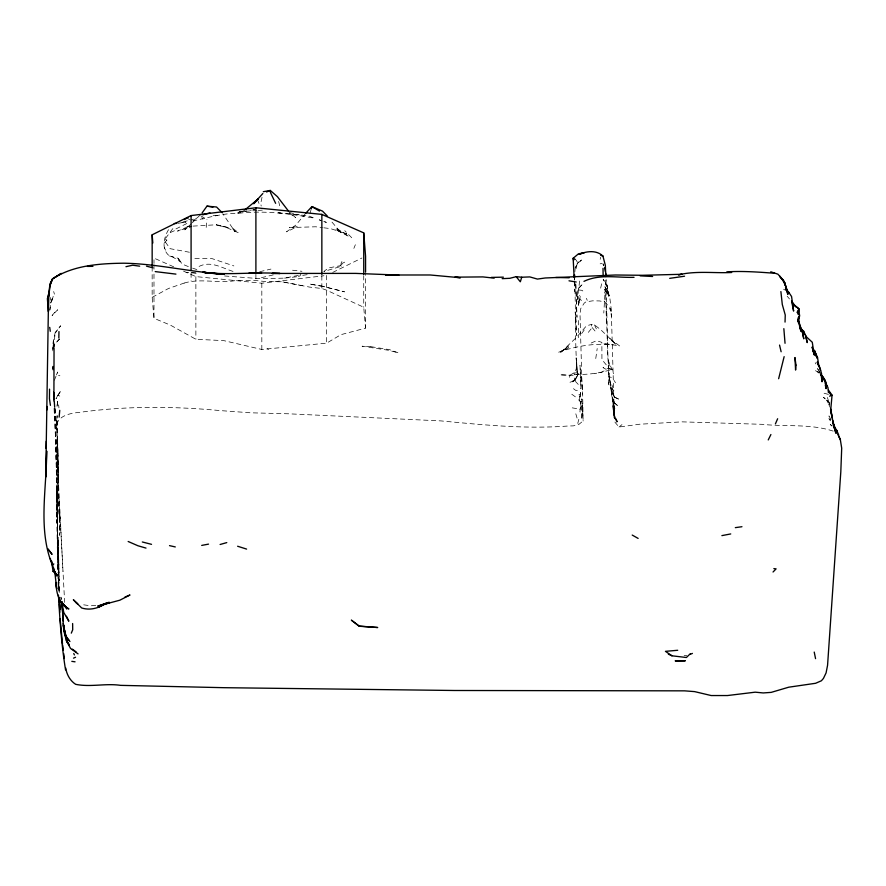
<?xml version="1.0" encoding="UTF-8"?>
<svg xmlns="http://www.w3.org/2000/svg" width="886" height="886" viewBox="0 0 886 886"><rect width="100%" height="100%" fill="white"/><g stroke="black" fill="none" stroke-linecap="round" stroke-linejoin="round"><path stroke-width="0.66" stroke-dasharray="4.43 3.32" d="M582.379 389.087L581.316 374.955L582.678 394.17L583.11 420.883L578.669 424.593L573.286 425.878L567.893 426.011C525.298 429.245 483.191 424.881 440.94 420.905L287.828 413.773L250.816 412.81L220.082 410.583C173.147 406.176 125.823 405.877 79.076 412.444C69.219 413.164 53.991 416.686 56.959 430.153M606.323 323.124L606.345 309.458L607.663 354.799L609.535 381.301L608.394 384.026L611.639 388.876L616.191 392.952M57.247 546.618L57.978 569.72L57.058 490.844L56.748 522.485L57.058 490.844L58.133 572.146M56.837 510.292C59.406 478.761 57.114 447.087 57.136 415.578L56.914 426.853M614.053 417.815L611.672 392.398L613.455 404.592L614.829 408.213L614.397 411.148L613.267 410.882L612.902 402.92L614.053 417.815L617.642 421.88L616.656 422.345L614.784 415.733L617.642 421.88M57.989 487.189L58.199 461.695L58.033 479.149M53.47 347.345L55.342 331.918L53.116 342.14L52.861 350.867M56.759 519.262L57.535 554.271M581.869 418.38L582.146 404.282L581.869 418.38L583.11 420.883M53.946 398.224L54.046 394.004L53.825 401.524M833.139 431.105C810.391 423.541 785.505 426.886 761.971 424.316L682.198 421.858L639.703 424.217L619.059 427.019L615.05 422.367L614.33 415.755L611.484 316.712L610.587 308.173L611.418 316.191L611.207 308.893L609.59 296.101L607.342 290.32L609.203 297.718L606.999 290.486M579.887 409.631L580.828 406.94L581.017 401.026L579.92 411.802L582.899 415.002L582.323 415.966L581.814 398.833L582.899 415.002M580.197 296.212L579.245 303.521L580.197 296.212L579.533 295.282M574.626 281.427C576.11 312.813 574.593 344.189 577.45 375.509L575.335 380.504L569.587 382.387L574.815 380.05L577.45 375.509L577.151 368.332L576.808 376.86L572.378 382.099L574.815 380.05L577.45 375.509L576.144 357.844L576.963 367.911L576.664 361.898L576.188 369.252L573.729 372.951L570.097 375.221L559.742 374.822L572.245 375.343L579.001 373.958L574.394 374.335C587.329 374.922 600.055 373.283 612.248 369.285L602.967 367.601L606.578 369.606L601.428 372.308L595.015 373.515M578.403 288.958L577.849 299.723L577.163 289.822L582.844 283.808L577.163 289.822L581.947 290.309L584.062 291.937M52.927 349.627L53.437 340.933L52.994 348.353M608.394 384.026L608.926 376.284L608.228 365.663M605.337 287.308L603.787 313.035M574.87 271.78L575.235 267.583M206.194 227.414L206.959 219.584M579.112 285.447L579.677 280.054L578.624 278.536M583.077 421.005L583.132 420.429M353.857 248.39L355.364 244.735M57.512 401.978L56.87 407.604L57.668 401.391L57.645 404.337L58.709 405.456L58.941 407.881M579.344 400.572L580.552 392.708L579.344 400.572L580.729 402.632L580.828 406.94M49.904 309.801L50.568 304.718L49.793 310.344M576.398 268.425L576.897 264.626L581.504 259.986L577.096 263.519L579.112 261.78L575.18 267.926L576.897 264.626M52.008 300.62L53.282 296.068L50.181 304.507L52.318 298.427M595.757 358.542L597.197 348.541M580.552 392.708L579.4 400.295L578.447 399.885M53.847 348.32L54.467 344.421L59.561 338.973M284.572 278.115L298.416 276.587L298.637 275.325L284.572 278.115L261.038 278.769L222.187 275.779M168.517 229.707C163.81 237.526 161.008 249.475 169.503 255.976L172.87 257.084L180.799 261.957L181.885 263.973L190.136 267.328M53.548 348.94L54.467 344.421L59.462 339.105M262.023 197.312L260.683 203.625L261.215 206.017M340.667 265.634L341.464 261.868L345.019 261.99L342.151 263.408L341.232 266.309L323.844 271.493L328.518 267.949L340.667 265.634L341.232 266.309M600.653 288.149L602.258 280.94M600.187 259.299L600.653 257.294M578.835 419.333L577.772 423.286L578.425 423.873M309.923 213.792L310.92 210.192M569.465 377.325L570.097 375.221M611.639 388.876L612.547 386.54L609.479 379.186L608.649 371.91L609.479 379.186M54.334 380.338L57.69 372.031L55.818 376.196M298.416 276.587L300.088 275.79L301.484 272.412M192.55 220.979C207.701 217.845 222.84 213.094 238.733 213.249L239.574 211.665L256.951 210.503M163.999 243.451L166.856 240.084L164.84 239.286L172.87 228.577L175.173 229.308L188.607 222.63M581.659 333.579L585.79 327.798M588.326 332.372L592.18 327.565L591.261 324.486L586.454 325.849L576.144 337.754L560.949 352.196L569.1 345.64L560.461 352.207L568.734 347.7L558.59 352.229C577.849 345.451 599.39 342.018 619.624 345.95L609.502 338.308L616.534 344.842L600.664 329.647L594.484 324.896L591.261 324.486M305.736 213.249L295.891 225.055L286.477 231.855L297.175 226.716L289.312 227.58L315.704 226.783L322.471 227.624M200.38 214.744L192.284 222.774M278.348 212.806L308.228 215.763L314.464 218.222C289.534 213.57 264.061 210.325 238.733 213.249M191.354 223.66L184.809 229.851L188.751 226.395L177.477 231.102L191.498 226.727M621.972 424.615L619.059 427.019M193.248 220.714L199.25 216.217M237.315 213.172L239.574 211.665L240.87 212.795M152.159 266.841L152.159 297.342L153.987 318.318L170.311 325.073L195.872 339.283L223.826 340.634L261.824 349.472L326.635 343.148L340.944 334.664L365.564 328.13L365.564 273.553M152.159 297.342L168.517 288.482L184.177 283.077M332.715 272.423L361.909 258.003M591.217 342.993L596.61 340.678L601.86 342.384L601.937 359.583L609.203 368.454L612.37 370.005L613.5 373.759M244.802 210.281L239.951 212.275L251.469 210.048M170.367 232.509L175.672 230.183L175.173 229.308M184.188 283.077C200.568 278.082 218.344 283.62 235.189 280.64L255.899 280.552L266.154 281.626L281.826 281.759L309.613 287.097L321.851 288.504L326.181 290.021L363.736 307.243L365.564 328.13M600.143 263.851L601.815 263.386M183.037 221.954L193.558 219.185M259.753 271.714L270.95 269.078M261.425 277.683L274.837 274.516M578.879 394.802L580.075 394.536M199.095 266.398C211.998 260.03 223.593 269.278 235.798 272.157M252.743 209.805L255.301 209.317L252.654 209.517M307.132 274.671L300.088 275.79M177.776 223.338L185.905 222.076L180.711 222.718M684.136 655.718L686.772 655.385M183.557 271.16L195.872 276.598L261.824 283.221L323.933 275.745M95.777 605.304L90.671 605.825L82.154 604.606M213.105 215.719L217.513 215.364M258.291 210.414L262.3 210.148M191.431 226.107L186.204 226.462L191.664 226.185M193.026 226.107L215.198 224.845L229.684 227.935L216.295 224.634L226.694 227.647L238.633 232.841L231.733 227.514L235 231.722L222.796 213.714M576.033 372.917L573.729 372.951L575.103 375.387L574.626 379.518L575.335 380.504L574.815 380.05M169.503 255.976L178.053 258.236L180.799 261.957M194.854 258.468L212.186 258.668L233.86 265.922M196.238 273.132L186.071 272.312L195.983 272.977M609.623 344.322L602.945 343.735L613.178 344.632M577.34 390.338L575.512 390.294L573.441 388.622M292.59 270.219L301.949 271.293M282.977 281.969L304.485 286.112M323.833 227.802L330.6 228.643L346.758 233.871L335.096 229.385L348.973 236.496L335.916 227.846L341.387 233.162L331.353 221.356M572.267 407.859L577.085 408.667M58.52 375.531L59.905 375.775M608.903 376.893L611.362 377.347M611.118 311.739L608.472 306.102L604.728 301.882L599.434 300.93L592.712 300.83L585.934 301.882L584.239 303.101L580.695 308.682L580.009 314.043L581.958 383.273M189.382 252.233L170.123 248.689L164.918 241.38M289.257 212.485L299.512 214.944M824.102 393.251L828.897 394.514M267.14 348.741L268.58 349.294M280.962 213.183L278.691 212.452L279.134 213.039M192.65 268.17L198.94 270.252M323.755 221.5L326.38 222.375L319.248 219.839L322.449 221.068M165.25 239.541L166.856 240.084M58.52 395.533L59.772 396.075M173.7 266.808L153.987 258.103L153.987 263.452M819.373 372.74L814.865 370.359L819.085 372.629M579.4 299.235L581.593 300.387M787.488 291.35L783.445 289.124L785.384 290.453M820.048 373.128L817.767 371.821L819.572 373.748M611.019 388.788L613.112 389.984L610.1 383.804L613.234 395.256L614.906 397.437L619.901 399.752L612.625 395.987L614.906 397.437L611.395 390.604L610.144 381.91L611.672 395.344L614.829 408.213M204.644 218.111L200.258 215.464L202.938 219.252M571.802 394.237L575.778 397.127M187.467 218.288L189.659 219.695M289.069 212.972L295.625 217.701L290.276 212.762M829.54 404.935L829.063 402.31L823.459 397.282L829.063 402.31L830.226 406.995M351.731 237.736L344.743 230.681M832.02 426.066L830.26 424.416L832.12 426.155M818.299 369.473L817.457 368.642L819.605 371.766M787.145 296.179L789.481 298.947M592.18 327.565L596.466 332.726M575.391 381.379L578.248 384.413M607.342 290.32L604.33 286.267L607.741 290.896L608.483 295.559L607.22 286.134L603.167 279.256L607.22 286.134L608.206 294.241L606.389 279.71M604.097 301.019L604.728 301.882M830.525 420.839L828.953 418.646L830.381 420.684M178.053 258.236L181.885 263.973M818.985 370.558L821.034 373.848M614.22 380.592L615.46 382.741M576.166 260.119L577.362 262.19M830.924 419.488L828.942 415.944L830.924 419.554M612.37 370.005L608.737 362.319L609.424 366.649L607.918 355.74L605.958 279.212M815.209 362.739L815.851 363.925M604.507 292.247L606.035 295.304M830.514 408.169L826.738 400.118L829.573 405.998M594.484 324.896L596.61 329.426M577.052 418.07L575.512 412.821M164.242 247.305L165.538 250.217M603.798 265.7L602.923 263.674L603.72 266.221M257.328 199.361L259.941 205.685M586.41 298.283L587.241 300.376M827.347 397.46L829.063 402.31M53.681 291.56L54.411 294.163M616.656 422.345L614.408 413.784L613.5 404.415L614.33 415.755M278.636 201.476L280.164 207.501M613.267 410.882L614.087 414.87M612.835 392.996L613.234 395.256M61.333 599.578L60.935 597.142L61.344 599.656M578.126 301.03L578.901 306.877L577.727 295.835L578.392 302.968M608.926 376.284L609.535 381.301M576.055 321.751L575.191 311.839L576.553 335.462L575.623 316.634M575.745 283.708L576.985 317.299L575.745 283.31M55.32 408.612L57.114 432.889L59.716 535.388L59.218 510.956L59.572 522.164L55.929 457.719L54.666 408.701M49.815 327.034L50.28 333.18L49.815 326.546M50.347 297.474L50.524 300.144M582.124 385.432L582.678 394.17M54.722 408.435L62.984 571.282M574.372 281.338L574.793 291.416L574.604 281.139M53.669 391.435L54.135 399.232L53.836 392.675M60.702 528.588L64.656 602.425M58.985 498.763L60.802 530.249M54.644 408.601L55.076 416.664M54.146 392.365L54.434 397.892M54.611 408.247L54.877 413.397L54.677 408.081M53.791 391.435L54.19 399.398M55.541 432.213L56.604 453.3L57.103 503.314L56.217 445.448L56.604 453.3M58.243 472.537L57.036 434.295M54.057 392.188L54.367 400.084M59.229 592.546L58.786 581.958L59.096 592.701M54.079 408.446L55.641 440.264L58.487 575.003M58.587 577.672L59.107 592.38M57.446 449.601L57.745 458.427M52.639 366.837L52.728 369.362M58.421 576.963L58.919 592.18M56.682 420.152L57.047 434.716M605.326 279.976L606.334 318.75M57.069 508.675L59.107 592.568M53.802 400.35L53.614 391.712M574.538 277.396L574.604 280.087M574.527 277.285L574.582 279.854M57.789 564.725L57.933 572.954M57.955 574.327L58.144 585.303M53.094 366.56L53.149 370.492M53.127 366.317L53.16 369.019M578.436 320.499L578.558 337.721M53.138 365.929L53.127 369.274M363.736 275.612L363.736 307.243M326.635 275.424L326.635 343.148M321.851 275.812L321.851 288.504M261.824 283.221L261.824 349.472M255.899 274.35L255.899 280.552M195.872 276.598L195.872 339.283M191.088 272.988L191.088 280.995M153.987 264.781L153.987 270.119M153.987 274.128L153.987 318.318M57.856 395.222L56.051 398.689L61.068 390.372L57.856 395.222M56.438 331.286L55.386 332.748L60.636 325.771L56.438 331.286M54.467 312.736L52.086 315.527L57.656 309.79L54.467 312.736M370.813 346.67L362.108 346.216L388.577 350.28L398.545 352.916L389.486 349.638L370.813 346.67M322.382 286.267L309.358 283.974L322.382 286.267M331.84 288.581L322.216 286.244L344.543 291.837L331.84 288.581M617.32 405.4L612.957 401.613L617.32 405.4M607.353 292.546L604.374 289.512L609.59 296.101L607.353 292.546M614.541 403.108L612.06 397.282L614.541 403.108M580.463 373.139L579.998 365.276L580.906 388.821L580.463 373.139M58.011 453.145L57.668 442.324L58.221 471.075L58.011 453.145M59.229 580.54L58.21 537.437L59.229 580.54"/><path stroke-width="1.33" d="M49.55 389.131L49.439 398.711L50.413 405.356M45.74 476.867L48.608 294.174L50.059 283.741L52.518 278.902C73.106 265.279 99.675 263.474 123.785 263.208C157.509 263.751 190.601 272.135 224.213 274.195L202.761 272.268L219.839 274.206M58.841 338.053L58.963 331.585M46.105 448.46L46.249 441.195M46.847 410.041L46.914 406.475M54.046 348.464L53.924 391.523M785.04 322.094L785.251 315.017L782.294 304.496L780.887 291.56M798.862 316.125L798.64 323.423L798.308 319.735M45.817 476.845L46.659 451.007C46.803 490.523 36.813 532.874 54.522 570.041L53.094 571.381L57.967 575.889L54.932 572.278M72.63 623.522L72.707 629.791L71.29 633.147M798.076 317.886L797.832 321.762L799.67 315.837L798.807 310.465M59.14 417.129L59.75 410.318M798.474 310.41L798.142 314.275L798.995 308.871L794.377 305.205L798.995 308.871L797.035 312.459M828.443 390.095L832.054 395.156L830.647 410.727L832.187 418.059L830.725 409.41M49.993 286.986L48.42 296.954L48.608 294.174L48.475 311.407M67.225 640.356L66.948 641.885L69.363 644.975C60.935 633.224 64.157 617.033 61.765 603.51L63.371 621.219M784.143 356.648L778.639 378.721M311.252 208.996L311.916 206.604L322.526 211.134L327.344 216.073M731.692 272.5C713.939 273.331 695.875 270.607 678.41 274.87L682.021 274.283L642.339 275.291L615.548 275.003L545.211 277.982L537.425 279.079L529.828 276.919L521.721 277.229L520.337 281.792L516.195 276.676L509.838 278.304L502.152 278.647M775.405 423.896L777.642 418.746M49.129 292.956L47.379 298.648L48.431 311.662M53.282 564.825L53.758 563.817M768.24 439.932L770.909 434.539M202.108 212.939L206.959 206.161L216.549 207.003L222.043 212.596M253.784 203.536L262.832 193.536M253.828 203.725L258.347 198.841L245.112 209.705M305.736 213.249L311.916 206.604L319.481 211.089M773.046 572.002L776.114 568.856L773.855 568.602M690.183 653.835L686.395 657.501L671.953 655.795L668.354 654.167M184.465 219.518L187.81 217.602M152.159 266.841L152.159 234.79L191.088 215.564L255.899 207.767L321.851 214.39L363.736 232.885L365.564 256.198L365.564 272.224M583.974 281.349C599.645 273.774 617.287 277.872 634.055 277.329M73.516 658.143L75.565 657.246M829.617 396.208L832.054 395.156M124.959 597.075L129.976 594.993L119.887 600.187L97.759 606.102L109.199 602.225M690.249 654.311L692.42 653.414M266.553 191.985L270.285 190.446L277.407 196.648L288.493 211.112M220.105 544.491L226.772 542.609M202.695 214.833L210.004 212.928M103.285 604.186L109.277 602.69L101.059 605.503L105.578 603.521C98.545 608.261 89.962 610.642 81.667 607.962L73.339 599.733L77.846 604.13L75.509 602.181M125.967 266.686L132.69 265.202L139.678 266.177M721.891 535.62L730.74 533.937M201.698 545.411L208.531 544.126M263.297 191.697L270.285 190.446L270.518 192.627L275.635 203.337M602.325 256.076L602.901 255.988L605.337 265.302L605.836 276.554M684.568 276.21L669.705 278.348M735.325 527.646L741.959 526.716M677.712 650.28L665.452 651.343L671.953 655.795M174.221 223.527L176.591 223.405M726.808 271.847C742.767 270.883 758.682 272.068 774.619 273.265M398.899 275.092L355.696 273.397L272.235 273.442L280.009 273.486C254.426 271.681 228.71 275.502 203.248 272.279L207.778 272.833M491.298 277.407L503.37 277.152M640.19 275.856L652.628 276.487M87.437 266.409L92.93 266.343M249.01 273.01L261.603 273.043M394.868 275.103L385.598 275.003L430.186 274.981L460.388 277.75L454.861 277.163L482.881 276.908L494.211 278.149M555.777 277.473L569.166 277.794M175.937 274.117L155.205 271.592M516.195 276.676L521.721 277.229M71.821 661.355L75.055 661.82M206.959 206.161L212.95 207.136M569 280.807L576.21 282.014M169.514 545.632L175.295 546.939M142.314 541.977L151.528 544.336M146.5 266.165L153.023 267.849M146.002 548.091L137.994 545.776L128.16 541.49M237.614 546.241L246.607 549.087M600.564 255.212L602.901 255.988C596.455 249.918 586.709 251.07 579.211 254.315L584.195 252.709L578.436 253.839L573.153 258.28L574.128 277.263M770.765 271.792L777.919 274.184L783.091 279.998L784.786 282.811L787.842 294.429L786.369 288.67L786.812 289.423L785.494 287.319M575.346 259.498L573.153 258.28L573.619 260.406M632.216 535.066L638.13 538.411M66.384 607.497L61.045 602.07L66.384 607.497L68.898 608.948C59.185 603.964 55.94 592.645 56.106 582.467L56.704 588.968L54.843 572.278M805.407 335.938L812.285 342.262L814.212 354.954L812.119 347.068L814.577 354.821L812.872 350.269M78.057 653.879L70.537 648.408L65.874 639.869M72.386 649.183L76.052 651.852M800.069 328.374L801.996 330.146L803.746 338.64L801.996 330.146L799.537 326.037L802.45 331.929L798.519 321.54M835.365 429.178L836.772 430.496L838.71 435.048M833.981 427.894L836.772 430.496L833.804 426.62M820.48 374.712L822.286 376.639M69.961 641.508L65.819 636.99L63.382 625.594L65.287 635.04L63.936 628.451L66.129 636.325L69.197 640.467M813.104 349.926L815.098 352.329M815.308 354.987L817.545 357.678L818.963 366.605L817.136 362.241M829.573 392.996L831.289 395.145M795.783 306.789L791.586 301.085M786.27 289.168L789.249 293.133M804.665 334.277L800.313 328.473L804.2 331.619L804.665 334.277L801.332 328.772M833.914 427.063L836.993 431.382L833.46 425.158M61.522 601.638L66.793 609.07M833.228 424.771L836.816 432.999L834.357 427.451M825.298 384.934L826.062 388.633L825.53 381.844L821.931 375.598L825.619 382.431L822.983 377.237L825.087 380.293L826.793 386.218L825.054 383.062M822.983 377.237L825.53 381.844L823.249 377.436M788.496 291.915L791.563 296.5L793.612 311.075L791.719 301.716M833.471 425.025L834.656 426.808L832.585 422.522M786.126 289.224L788.551 293.41L786.369 288.67M825.907 383.461L827.967 387.636L828.41 392.598M54.179 571.37L56.527 575.989M73.737 653.536L74.424 654.92M819.749 367.092L821.543 373.637L822.042 381.755L821.034 373.848M61.3 601.683L62.906 605.016L62.208 602.535M838.51 435.746L840.305 439.467L841.7 448.139L840.814 471.795L827.568 665.286L826.084 672.895L823.426 678.443L821.411 680.758L815.618 683.283L788.75 687.193L771.197 692.376L763.2 692.941L755.226 692.176L727.472 695.543L711.17 695.543L694.602 691.612L684.601 690.847L454.573 690.493L224.103 687.691L120.585 685.354C105.644 683.139 90.405 687.359 75.664 684.324C70.138 680.791 66.649 674.479 65.763 668.055M66.45 616.224L68.842 621.208L63.77 612.47L61.754 602.181M837.868 434.439L840.449 439.866M814.611 351.343L817.291 358.309L814.323 350.158L817.545 357.678M54.788 571.481L56.095 574.87M817.457 362.175L820.558 370.359M66.085 636.768L64.224 630.921L66.029 637.898L63.271 623.522M54.733 571.636L55.497 574.172M830.913 409.974L833.261 423.541M833.571 424.383L835.841 433.188L832.862 420.64M65.553 669.894C61.544 645.329 59.86 620.122 58.454 595.204M805.175 334.299L807.235 342.605L805.728 335.351M798.818 322.759L800.878 331.253L798.984 321.131M779.547 345.075L781.131 351.764M814.223 652.074L815.563 658.652M51.51 561.004L52.219 564.548M604.673 267.738L605.437 271.769M51.477 561.037L53.094 571.381M61.621 601.516L62.541 606.888L61.732 602.015M50.391 558.468L50.779 560.882M63.46 624.885L64.39 631.663L63.737 625.184M785.04 343.292L783.844 328.651M62.64 645.019L63.294 650.058M63.726 653.68L64.301 658.508M605.692 273.109L605.969 275.756M62.485 643.768L60.115 618.915M152.159 234.79L152.813 243.019M54.223 400.749L54.677 407.239M59.351 599.058L59.938 609.745L59.451 597.84M59.417 604.33L59.805 612.292M830.603 408.723L830.703 411.481M574.538 277.396L574.482 274.715L574.527 277.285M603.023 268.292L603.111 274.527M363.736 232.885L363.736 274.283M321.851 214.39L321.851 274.483M255.899 207.767L255.899 271.869M191.088 215.564L191.088 270.319M795.971 365.065L795.584 370.071L794.952 357.534L795.971 365.065M50.225 284.594L49.616 286.577L52.518 278.902L61.167 273.453L52.518 278.902L50.225 284.594M105.578 603.521L98.512 607.032L105.678 603.488M685.1 660.801L675.353 660.856L685.1 660.801M377.58 627.51L359.173 626.236L351.343 620.122L359.207 626.081L377.58 627.51M780.422 277.063L779.658 276.166L784.786 282.811L780.422 277.063M51.931 554.16L47.999 549.087L51.931 554.16M785.439 285.502L783.091 279.998L786.092 287.075L785.439 285.502"/></g></svg>
